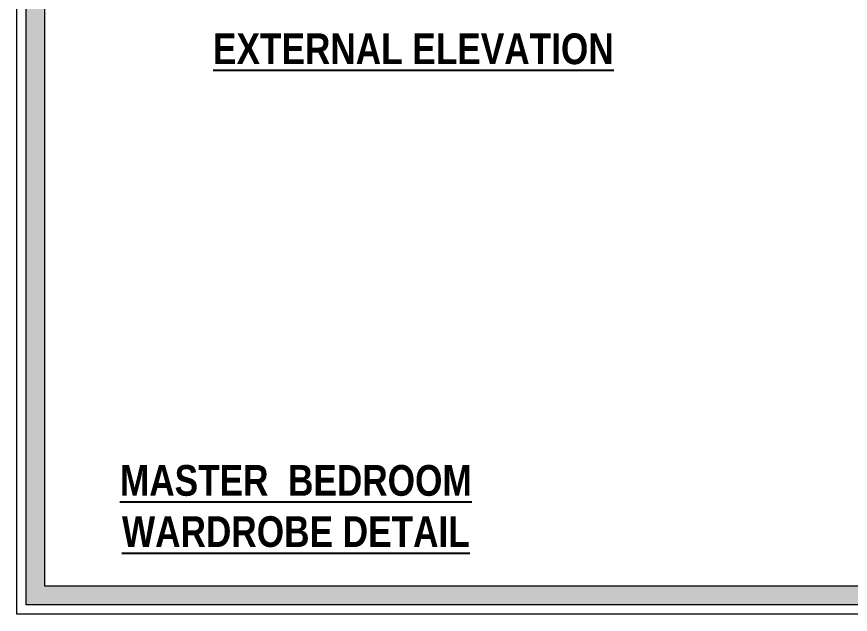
# Model space of a CAD drawing. Header units: millimetres. Extents: x 56222 to 3066687, y -650199 to -121287.
# Drawn here: x 138097.3 to 138233, y -183035.5 to -182938.2 of the extents above; entities that cross this region are included whole.
import ezdxf

# ---------------------------------------------------------------- set-up
doc = ezdxf.new("R2010")
doc.units = ezdxf.units.MM
doc.header["$MEASUREMENT"] = 0
doc.linetypes.add('DASHEDX2', pattern=[1.5, 1, -0.5])
doc.layers.add('Dimension', color=10, linetype='DASHEDX2', lineweight=20)
doc.layers.add('Labelling', color=1, linetype='Continuous', lineweight=25)
doc.styles.add('style4', font='ARIALN.TTF')

msp = doc.modelspace()

# ---------------------------------------------------------------- hatches: boundary and pattern name
at = {"layer": 'Dimension', "linetype": 'Continuous', "true_color": 0xd39e00}
h = msp.add_hatch(color=42, dxfattribs=at)
h.paths.add_polyline_path([(138098.866, -182727.185), (138098.866, -183033.951), (138534.69, -183033.951), (138534.69, -182727.185)])
h.paths.add_polyline_path([(138101.925, -182730.244), (138531.631, -182730.244), (138531.631, -183030.893), (138101.925, -183030.893)], flags=16)

# ---------------------------------------------------------------- linework, layer by layer
at = {"layer": 'Dimension', "color": 42, "linetype": 'Continuous', "true_color": 0xd39e00}
for points in [[(138097.336, -182725.656), (138536.219, -182725.656), (138536.219, -183035.481), (138097.336, -183035.481)], [(138098.866, -182727.185), (138534.69, -182727.185), (138534.69, -183033.951), (138098.866, -183033.951)], [(138101.925, -182730.244), (138531.631, -182730.244), (138531.631, -183030.893), (138101.925, -183030.893)]]:
    msp.add_lwpolyline(points, close=True, dxfattribs=at)

# ---------------------------------------------------------------- texts
at = {"layer": 'Labelling', "color": 251, "true_color": 0x636466, "char_height": 5, "attachment_point": 5, "style": 'style4'}
for s, width, insert in [('{\\fArial Narrow|b1|i0|c0|p34;\\LEXTERNAL ELEVATION}', 79.10806, (138161.918, -182943.45)), ('{\\fArial Narrow|b1|i0|c0|p34;\\LMASTER  BEDROOM \\PWARDROBE DETAIL}', 142.13449, (138142.784, -183017.882))]:
    msp.add_mtext_dynamic_manual_height_columns(s, width=width, gutter_width=1, heights=[0], dxfattribs=dict(at, insert=insert))

doc.saveas('drawing.dxf')
